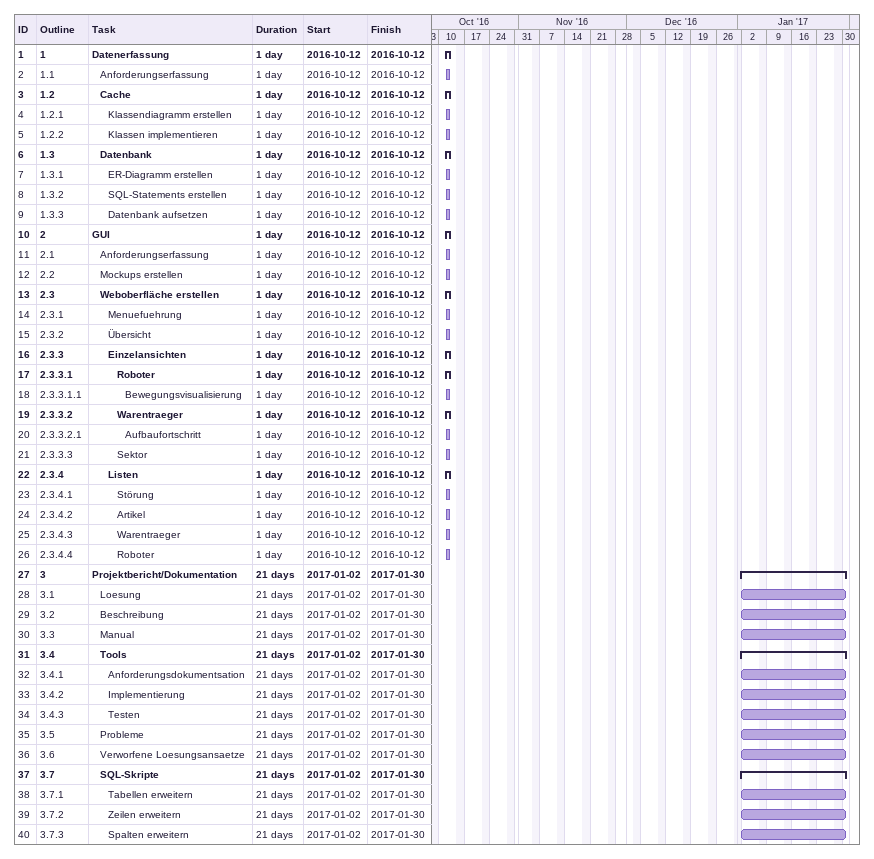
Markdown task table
| ID | WBS | Task | Duration | Start | Finish |
|---|---|---|---|---|---|
| 1 | 1 | **Datenerfassung** | 1d | 2016-10-12 | 2016-10-12 |
| 2 | 1.1 | Anforderungserfassung | 1d | 2016-10-12 | 2016-10-12 |
| 3 | 1.2 | **Cache** | 1d | 2016-10-12 | 2016-10-12 |
| 4 | 1.2.1 | Klassendiagramm erstellen | 1d | 2016-10-12 | 2016-10-12 |
| 5 | 1.2.2 | Klassen implementieren | 1d | 2016-10-12 | 2016-10-12 |
| 6 | 1.3 | **Datenbank** | 1d | 2016-10-12 | 2016-10-12 |
| 7 | 1.3.1 | ER-Diagramm erstellen | 1d | 2016-10-12 | 2016-10-12 |
| 8 | 1.3.2 | SQL-Statements erstellen | 1d | 2016-10-12 | 2016-10-12 |
| 9 | 1.3.3 | Datenbank aufsetzen | 1d | 2016-10-12 | 2016-10-12 |
| 10 | 2 | **GUI** | 1d | 2016-10-12 | 2016-10-12 |
| 11 | 2.1 | Anforderungserfassung | 1d | 2016-10-12 | 2016-10-12 |
| 12 | 2.2 | Mockups erstellen | 1d | 2016-10-12 | 2016-10-12 |
| 13 | 2.3 | **Weboberfläche erstellen** | 1d | 2016-10-12 | 2016-10-12 |
| 14 | 2.3.1 | Menuefuehrung | 1d | 2016-10-12 | 2016-10-12 |
| 15 | 2.3.2 | Übersicht | 1d | 2016-10-12 | 2016-10-12 |
| 16 | 2.3.3 | **Einzelansichten** | 1d | 2016-10-12 | 2016-10-12 |
| 17 | 2.3.3.1 | **Roboter** | 1d | 2016-10-12 | 2016-10-12 |
| 18 | 2.3.3.1.1 | Bewegungsvisualisierung | 1d | 2016-10-12 | 2016-10-12 |
| 19 | 2.3.3.2 | **Warentraeger** | 1d | 2016-10-12 | 2016-10-12 |
| 20 | 2.3.3.2.1 | Aufbaufortschritt | 1d | 2016-10-12 | 2016-10-12 |
| 21 | 2.3.3.3 | Sektor | 1d | 2016-10-12 | 2016-10-12 |
| 22 | 2.3.4 | **Listen** | 1d | 2016-10-12 | 2016-10-12 |
| 23 | 2.3.4.1 | Störung | 1d | 2016-10-12 | 2016-10-12 |
| 24 | 2.3.4.2 | Artikel | 1d | 2016-10-12 | 2016-10-12 |
| 25 | 2.3.4.3 | Warentraeger | 1d | 2016-10-12 | 2016-10-12 |
| 26 | 2.3.4.4 | Roboter | 1d | 2016-10-12 | 2016-10-12 |
| 27 | 3 | **Projektbericht/Dokumentation** | 21d | 2017-01-02 | 2017-01-30 |
| 28 | 3.1 | Loesung | 21d | 2017-01-02 | 2017-01-30 |
| 29 | 3.2 | Beschreibung | 21d | 2017-01-02 | 2017-01-30 |
| 30 | 3.3 | Manual | 21d | 2017-01-02 | 2017-01-30 |
| 31 | 3.4 | **Tools** | 21d | 2017-01-02 | 2017-01-30 |
| 32 | 3.4.1 | Anforderungsdokumentsation | 21d | 2017-01-02 | 2017-01-30 |
| 33 | 3.4.2 | Implementierung | 21d | 2017-01-02 | 2017-01-30 |
| 34 | 3.4.3 | Testen | 21d | 2017-01-02 | 2017-01-30 |
| 35 | 3.5 | Probleme | 21d | 2017-01-02 | 2017-01-30 |
| 36 | 3.6 | Verworfene Loesungsansaetze | 21d | 2017-01-02 | 2017-01-30 |
| 37 | 3.7 | **SQL-Skripte** | 21d | 2017-01-02 | 2017-01-30 |
| 38 | 3.7.1 | Tabellen erweitern | 21d | 2017-01-02 | 2017-01-30 |
| 39 | 3.7.2 | Zeilen erweitern | 21d | 2017-01-02 | 2017-01-30 |
| 40 | 3.7.3 | Spalten erweitern | 21d | 2017-01-02 | 2017-01-30 |
